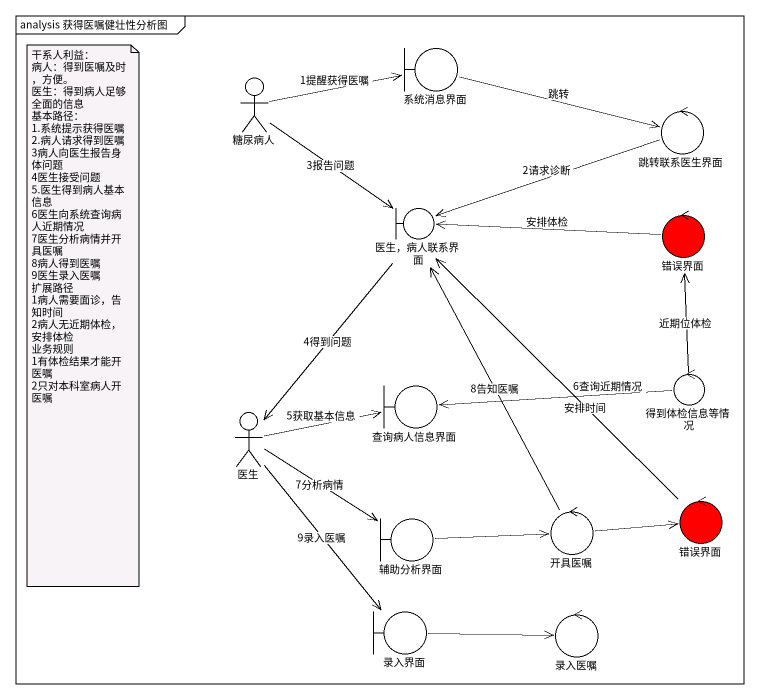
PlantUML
@startuml
mainframe analysis 获得医嘱健壮性分析图
actor 糖尿病人
boundary 系统消息界面
control 跳转联系医生界面
boundary "医生，病人联系界面" as 医生_病人联系界面
control 错误界面 #FF0000
boundary 查询病人信息界面
control 得到体检信息等情况
actor 医生
boundary 辅助分析界面
control 开具医嘱
control "错误界面" as 错误界面_2 #FF0000
boundary 录入界面
control 录入医嘱
糖尿病人 -right-> 系统消息界面 : 1提醒获得医嘱
糖尿病人 --> 医生_病人联系界面 : 3报告问题
系统消息界面 -right-> 跳转联系医生界面 : 跳转
跳转联系医生界面 -left-> 医生_病人联系界面 : 2请求诊断
错误界面 -left-> 医生_病人联系界面 : 安排体检
查询病人信息界面 <-right- 得到体检信息等情况 : 6查询近期情况
得到体检信息等情况 -up-> 错误界面 : 近期位体检
医生 <-up- 医生_病人联系界面 : 4得到问题
医生 -right-> 查询病人信息界面 : 5获取基本信息
医生 -right-> 辅助分析界面 : 7分析病情
医生 --> 录入界面 : 9录入医嘱
辅助分析界面 -right-> 开具医嘱
开具医嘱 -up-> 医生_病人联系界面 : 8告知医嘱
开具医嘱 -right-> 错误界面_2
错误界面_2 -up-> 医生_病人联系界面 : 安排时间
录入界面 -right-> 录入医嘱
note as N1
  干系人利益：
  病人：得到医嘱及时，方便。
  医生：得到病人足够全面的信息
  基本路径：
  1.系统提示获得医嘱
  2.病人请求得到医嘱
  3病人向医生报告身体问题
  4医生接受问题
  5.医生得到病人基本信息
  6医生向系统查询病人近期情况
  7医生分析病情并开具医嘱
  8病人得到医嘱
  9医生录入医嘱
  扩展路径
  1病人需要面诊，告知时间
  2病人无近期体检，安排体检
  业务规则
  1有体检结果才能开医嘱
  2只对本科室病人开医嘱
end note
@enduml
